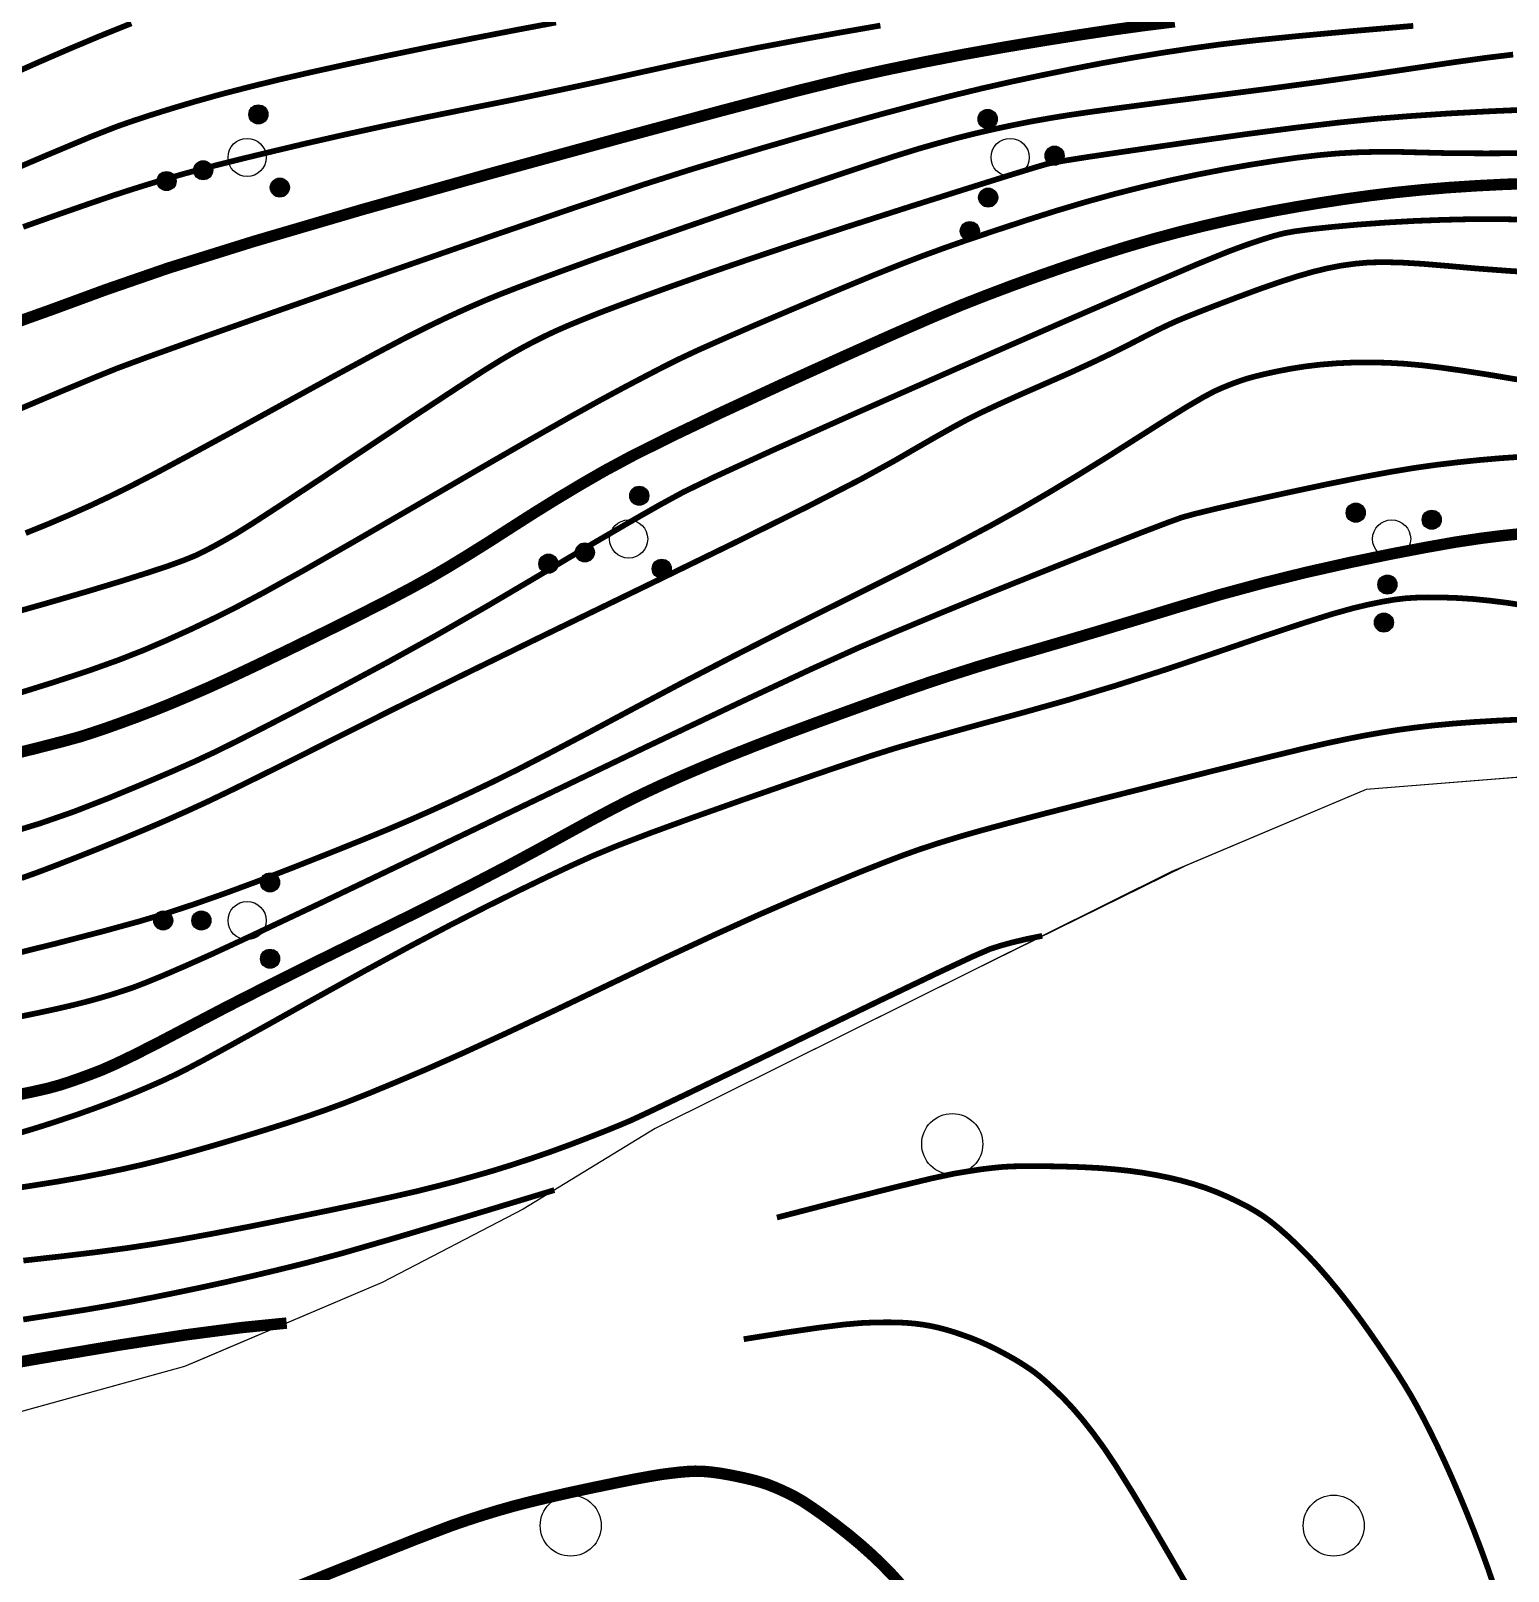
# Model space of a CAD drawing. Extents: x 396500 to 398250, y 1005980 to 1008200.
# Drawn here: x 398205.2 to 398224.56, y 1007910.51 to 1007930.7 of the extents above; entities that cross this region are included whole.
import ezdxf

# ---------------------------------------------------------------- set-up
doc = ezdxf.new("R2010")
doc.units = 0
doc.header["$LTSCALE"] = 0.5
doc.layers.get('0').update_dxf_attribs({"linetype": 'CONTINUOUS'})
doc.layers.add('ASSIST', color=7, linetype='CONTINUOUS', plot=False)
for name, color, linetype in [('DGX', 2, 'CONTINUOUS'), ('DMTZ', 3, 'CONTINUOUS'), ('ZBTZ', 3, 'CONTINUOUS')]:
    doc.layers.add(name, color=color, linetype=linetype)
doc.linetypes.add('10421', pattern='A,2,[150,AAA.SHX,S=1,R=0,X=0,Y=1],1e-11', length=2)
doc.linetypes.add('1161', pattern='A,0,[149,AAA.SHX,S=0.15,R=0,X=0,Y=0],-1.6', length=1.6)

# ---------------------------------------------------------------- blocks, each defined once
blk = doc.blocks.new('gc326')
blk.add_circle((0, 0), 0.8)
blk = doc.blocks.new('*U110')
at = {"linetype": 'Continuous'}
for points in [[(-0.147, 2.402), (-0.077, 1.962), (-0.077, 2.438)], [(-0.077, 2.438), (0, 1.95), (0, 2.45)], [(0, 1.95), (-0.077, 2.438), (-0.077, 1.962)], [(0, 2.45), (0.077, 1.962), (0.077, 2.438)], [(0.077, 1.962), (0, 2.45), (0, 1.95)], [(0.077, 2.438), (0.147, 1.998), (0.147, 2.402)], [(0.147, 1.998), (0.077, 2.438), (0.077, 1.962)], [(-0.25, 2.2), (-0.238, 2.123), (-0.238, 2.277)], [(-0.238, 2.277), (-0.202, 2.053), (-0.202, 2.347)], [(-0.202, 2.053), (-0.238, 2.277), (-0.238, 2.123)], [(-0.202, 2.347), (-0.147, 1.998), (-0.147, 2.402)], [(-0.147, 1.998), (-0.202, 2.347), (-0.202, 2.053)], [(-0.077, 1.962), (-0.147, 2.402), (-0.147, 1.998)], [(0.147, 2.402), (0.202, 2.053), (0.202, 2.347)], [(0.202, 2.053), (0.147, 2.402), (0.147, 1.998)], [(0.202, 2.347), (0.238, 2.123), (0.238, 2.277)], [(0.238, 2.123), (0.202, 2.347), (0.202, 2.053)], [(0.25, 2.2), (0.238, 2.277), (0.238, 2.123)]]:
    blk.add_solid(points, dxfattribs=at)
blk = doc.blocks.new('*U109')
at = {"linetype": 'Continuous'}
for points in [[(-0.25, 1.2), (-0.238, 1.123), (-0.238, 1.277)], [(-0.238, 1.277), (-0.202, 1.053), (-0.202, 1.347)], [(-0.202, 1.053), (-0.238, 1.277), (-0.238, 1.123)], [(-0.202, 1.347), (-0.147, 0.998), (-0.147, 1.402)], [(-0.147, 0.998), (-0.202, 1.347), (-0.202, 1.053)], [(-0.147, 1.402), (-0.077, 0.962), (-0.077, 1.438)], [(-0.077, 0.962), (-0.147, 1.402), (-0.147, 0.998)], [(-0.077, 1.438), (0, 0.95), (0, 1.45)], [(0, 0.95), (-0.077, 1.438), (-0.077, 0.962)], [(0, 1.45), (0.077, 0.962), (0.077, 1.438)], [(0.077, 0.962), (0, 1.45), (0, 0.95)], [(0.077, 1.438), (0.147, 0.998), (0.147, 1.402)], [(0.147, 0.998), (0.077, 1.438), (0.077, 0.962)], [(0.147, 1.402), (0.202, 1.053), (0.202, 1.347)], [(0.202, 1.053), (0.147, 1.402), (0.147, 0.998)], [(0.202, 1.347), (0.238, 1.123), (0.238, 1.277)], [(0.238, 1.123), (0.202, 1.347), (0.202, 1.053)], [(0.25, 1.2), (0.238, 1.277), (0.238, 1.123)]]:
    blk.add_solid(points, dxfattribs=at)
blk = doc.blocks.new('*U108')
at = {"linetype": 'Continuous'}
for points in [[(-1.202, -0.453), (-1.147, -0.802), (-1.147, -0.398)], [(-1.147, -0.398), (-1.077, -0.838), (-1.077, -0.362)], [(-1.077, -0.838), (-1.147, -0.398), (-1.147, -0.802)], [(-1.077, -0.362), (-1, -0.85), (-1, -0.35)], [(-1, -0.85), (-1.077, -0.362), (-1.077, -0.838)], [(-1, -0.35), (-0.923, -0.838), (-0.923, -0.362)], [(-0.923, -0.838), (-1, -0.35), (-1, -0.85)], [(-0.923, -0.362), (-0.853, -0.802), (-0.853, -0.398)], [(-0.853, -0.802), (-0.923, -0.362), (-0.923, -0.838)], [(-0.853, -0.398), (-0.798, -0.747), (-0.798, -0.453)], [(-0.798, -0.747), (-0.853, -0.398), (-0.853, -0.802)], [(-1.25, -0.6), (-1.238, -0.677), (-1.238, -0.523)], [(-1.238, -0.523), (-1.202, -0.747), (-1.202, -0.453)], [(-1.202, -0.747), (-1.238, -0.523), (-1.238, -0.677)], [(-1.147, -0.802), (-1.202, -0.453), (-1.202, -0.747)], [(-0.798, -0.453), (-0.762, -0.677), (-0.762, -0.523)], [(-0.762, -0.677), (-0.798, -0.453), (-0.798, -0.747)], [(-0.75, -0.6), (-0.762, -0.523), (-0.762, -0.677)]]:
    blk.add_solid(points, dxfattribs=at)
blk = doc.blocks.new('*U107')
at = {"linetype": 'Continuous'}
for points in [[(0.798, -0.453), (0.853, -0.802), (0.853, -0.398)], [(0.853, -0.398), (0.923, -0.838), (0.923, -0.362)], [(0.923, -0.838), (0.853, -0.398), (0.853, -0.802)], [(0.923, -0.362), (1, -0.85), (1, -0.35)], [(1, -0.85), (0.923, -0.362), (0.923, -0.838)], [(1, -0.35), (1.077, -0.838), (1.077, -0.362)], [(1.077, -0.838), (1, -0.35), (1, -0.85)], [(1.077, -0.362), (1.147, -0.802), (1.147, -0.398)], [(1.147, -0.802), (1.077, -0.362), (1.077, -0.838)], [(1.147, -0.398), (1.202, -0.747), (1.202, -0.453)], [(1.202, -0.747), (1.147, -0.398), (1.147, -0.802)], [(0.75, -0.6), (0.762, -0.677), (0.762, -0.523)], [(0.762, -0.523), (0.798, -0.747), (0.798, -0.453)], [(0.798, -0.747), (0.762, -0.523), (0.762, -0.677)], [(0.853, -0.802), (0.798, -0.453), (0.798, -0.747)], [(1.202, -0.453), (1.238, -0.677), (1.238, -0.523)], [(1.238, -0.677), (1.202, -0.453), (1.202, -0.747)], [(1.25, -0.6), (1.238, -0.523), (1.238, -0.677)]]:
    blk.add_solid(points, dxfattribs=at)
blk = doc.blocks.new('gc160')
for centre, radius in [((0, 2.2), 0.25), ((0, 1.2), 0.25), ((0, 0), 0.5), ((-1, -0.6), 0.25), ((1, -0.6), 0.25)]:
    blk.add_circle(centre, radius)
at = {"linetype": 'Continuous'}
for name in ['*U110', '*U109', '*U108', '*U107']:
    blk.add_blockref(name, (0, 0), dxfattribs=at)

msp = doc.modelspace()

# ---------------------------------------------------------------- linework, layer by layer
at = {"layer": 'ASSIST', "linetype": '1161', "flags": 128}
msp.add_lwpolyline([(398142.02, 1007800), (398142.399, 1007801.54), (398142.633, 1007802.773), (398142.931, 1007803.579), (398144.715, 1007805.754), (398145.584, 1007806.956), (398146.799, 1007807.848), (398147.861, 1007808.093), (398149.129, 1007808.343), (398150.764, 1007808.784), (398151.939, 1007809.304), (398152.806, 1007810.069), (398152.944, 1007810.789), (398152.788, 1007811.606), (398151.833, 1007813.402), (398150.283, 1007816.089), (398149.271, 1007817.523), (398148.366, 1007819.301), (398147.802, 1007820.892), (398147.709, 1007822.194), (398147.751, 1007823.22), (398147.993, 1007825.125), (398148.563, 1007828.764), (398148.89, 1007831.01), (398148.677, 1007833.131), (398148.356, 1007835.297), (398148.501, 1007837.554), (398148.576, 1007837.886), (398149.025, 1007838.785), (398149.904, 1007840.345), (398150.85, 1007841.759), (398152.198, 1007842.928), (398153.283, 1007843.843), (398154.353, 1007844.354), (398156.242, 1007844.174), (398157.251, 1007844.031), (398159.807, 1007843.503), (398162.288, 1007842.879), (398163.871, 1007842.482), (398165.328, 1007841.983), (398166.696, 1007841.514), (398168.45, 1007840.912), (398173.781, 1007839.09), (398176.049, 1007838.337), (398178.161, 1007837.694), (398180.78, 1007836.928), (398182.566, 1007836.552), (398184.62, 1007836.189), (398186.394, 1007835.99), (398187.912, 1007836.12), (398189.201, 1007837.141), (398189.776, 1007838.251), (398190.12, 1007840.29), (398190.17, 1007842.598), (398190.403, 1007844.951), (398189.043, 1007847.627), (398186.439, 1007850.026), (398182.225, 1007851.659), (398179.103, 1007852.385), (398176.647, 1007852.937), (398174.727, 1007853.334), (398173.11, 1007853.669), (398168.439, 1007854.649), (398165.563, 1007855.29), (398158.789, 1007856.801), (398153.979, 1007858.808), (398149.396, 1007860.72), (398144.127, 1007864.7), (398142.759, 1007865.981), (398141.282, 1007867.363), (398140.55, 1007868.563), (398140.208, 1007869.78), (398140.511, 1007870.688), (398141.35, 1007871.773), (398142.86, 1007872.958), (398144.688, 1007874.352), (398146.121, 1007875.954), (398147.886, 1007878.704), (398148.807, 1007881.026), (398149.69, 1007882.6), (398150.822, 1007883.944), (398152.833, 1007885.552), (398155.084, 1007887.155), (398157.453, 1007888.399), (398159.821, 1007889.906), (398164.065, 1007891.774), (398167.151, 1007892.546), (398170.237, 1007892.763), (398172.231, 1007893.077), (398178.906, 1007894.329), (398187.893, 1007896.515), (398196.105, 1007897.363), (398198.497, 1007897.051), (398200.566, 1007896.587), (398204.507, 1007893.102), (398206.423, 1007891.187), (398209.498, 1007887.729), (398210.612, 1007887.806), (398213.195, 1007888.289), (398215.918, 1007889.203), (398220.573, 1007891.299), (398223.366, 1007894.936), (398225.772, 1007898.967), (398226.909, 1007900.593), (398227.45, 1007901.366), (398230.002, 1007904.286), (398230.914, 1007907.707), (398230.508, 1007910.965), (398230.735, 1007912.853), (398231.346, 1007914.53), (398231.704, 1007915.899), (398231.592, 1007917.4), (398230.516, 1007919.105), (398228.421, 1007920.266), (398226.188, 1007921.034), (398222.702, 1007920.758), (398220.157, 1007919.683), (398213.382, 1007916.314), (398211.653, 1007915.256), (398209.807, 1007914.296), (398207.213, 1007913.194), (398202.736, 1007911.958), (398198.513, 1007911.002), (398193.866, 1007910.829), (398191.118, 1007910.959), (398186.311, 1007911.089), (398183.26, 1007910.44), (398179.978, 1007908.815), (398175.69, 1007907.289), (398170.96, 1007906.391), (398164.865, 1007905.89), (398161.238, 1007904.319), (398157.823, 1007902.535), (398156.043, 1007901.477), (398153.127, 1007900.483), (398149.688, 1007899.603), (398147.117, 1007899.74), (398147.354, 1007906.259), (398146.727, 1007907.847), (398146.513, 1007910.403), (398146.692, 1007913.316), (398146.601, 1007914.543), (398146.316, 1007915.086), (398146.17, 1007915.27), (398146.043, 1007915.397), (398143.818, 1007916.025), (398133.841, 1007918.172), (398117.646, 1007921.722), (398115.495, 1007921.191), (398113.43, 1007918.324), (398111.271, 1007914.72), (398111.659, 1007911.426), (398111.138, 1007910.755), (398109.996, 1007910.755), (398105.411, 1007912.155), (398094.726, 1007914.446), (398089.329, 1007915.756), (398084.446, 1007917.001), (398081.014, 1007918.354), (398077.754, 1007918.158), (398074.291, 1007917.473), (398072.136, 1007917.258), (398058.971, 1007918.699), (398029.655, 1007921.908), (398021.04, 1007925.602), (398010.909, 1007927.444), (398008.421, 1007927.59), (398003.074, 1007927.335), (398001.194, 1007927.455), (398000.225, 1007927.796), (398000.036, 1007927.87)], dxfattribs=at)
msp.add_lwpolyline([(398132.661, 1007881.738), (398132.769, 1007881.211), (398133.601, 1007881.382), (398141.608, 1007884.583), (398151.23, 1007892.921), (398158.425, 1007896.587), (398163.813, 1007898.255), (398177.222, 1007900.881), (398177.958, 1007901.025), (398191.043, 1007902.318), (398200.023, 1007902.31), (398201.946, 1007901.951), (398203.618, 1007901.246), (398205.682, 1007899.601), (398206.826, 1007899.011), (398207.95, 1007898.859), (398209.865, 1007899.317), (398212.589, 1007899.098), (398217.064, 1007898.694), (398219.194, 1007897.824), (398222.834, 1007896.238), (398223.944, 1007895.904), (398224.634, 1007897.06), (398225.745, 1007898.921), (398226.106, 1007899.445), (398226.924, 1007900.614), (398227.45, 1007901.366), (398230.002, 1007904.286), (398230.914, 1007907.707), (398230.508, 1007910.965), (398230.699, 1007912.754), (398231.704, 1007915.899), (398231.592, 1007917.4), (398230.516, 1007919.105), (398229.126, 1007919.934), (398228.364, 1007920.293), (398226.188, 1007921.034), (398222.702, 1007920.758), (398220.333, 1007919.758), (398217.519, 1007918.372), (398213.382, 1007916.314), (398211.653, 1007915.256), (398209.807, 1007914.296), (398207.373, 1007913.262), (398207.213, 1007913.194), (398204.586, 1007912.469), (398202.788, 1007911.973), (398198.513, 1007911.002), (398193.866, 1007910.829), (398191.904, 1007910.922), (398188.508, 1007911.029), (398186.37, 1007911.087), (398183.26, 1007910.44), (398179.978, 1007908.815), (398175.69, 1007907.289), (398172.537, 1007906.691), (398170.96, 1007906.391), (398167.695, 1007906.125), (398165.559, 1007905.947), (398164.865, 1007905.89), (398162.556, 1007904.889), (398161.238, 1007904.319), (398160.364, 1007903.862), (398157.823, 1007902.535), (398156.043, 1007901.477), (398153.127, 1007900.483), (398149.688, 1007899.603), (398147.117, 1007899.74), (398144.548, 1007900.78), (398142.464, 1007902.458), (398141.154, 1007903.579), (398139.568, 1007904.619), (398138.101, 1007904.746), (398137.148, 1007904.882), (398134.27, 1007905.083), (398133.061, 1007904.507), (398132.744, 1007903.558), (398133.412, 1007901.892), (398134.133, 1007899.746), (398133.579, 1007896.877), (398132.456, 1007895.241)], close=True, dxfattribs=at)
at = {"layer": 'DGX', "linetype": 'Continuous', "const_width": 0.075, "flags": 128}
for points in [[(398204.557, 1007928.704), (398205.405, 1007929.066), (398205.995, 1007929.313), (398206.329, 1007929.444), (398206.547, 1007929.52), (398206.791, 1007929.6), (398207.06, 1007929.684), (398207.356, 1007929.772), (398207.684, 1007929.864), (398208.05, 1007929.959), (398208.453, 1007930.058), (398208.895, 1007930.16), (398209.372, 1007930.265), (398209.881, 1007930.373), (398210.422, 1007930.485), (398210.996, 1007930.599), (398211.563, 1007930.709), (398212.084, 1007930.807)], [(398205.06, 1007925.745), (398205.616, 1007925.98), (398206.041, 1007926.157), (398206.337, 1007926.277), (398206.729, 1007926.422), (398207.445, 1007926.679), (398208.485, 1007927.046), (398209.847, 1007927.524), (398211.241, 1007928.009), (398212.375, 1007928.397), (398213.249, 1007928.689), (398213.862, 1007928.884), (398214.349, 1007929.031), (398214.845, 1007929.178), (398215.348, 1007929.324), (398215.86, 1007929.47), (398216.36, 1007929.609), (398216.828, 1007929.734), (398217.262, 1007929.845), (398217.665, 1007929.943), (398218.053, 1007930.031), (398218.445, 1007930.115), (398218.841, 1007930.196), (398219.241, 1007930.274), (398219.639, 1007930.345), (398220.03, 1007930.41), (398220.414, 1007930.468), (398220.791, 1007930.52), (398221.23, 1007930.571), (398221.797, 1007930.628), (398222.494, 1007930.692), (398223.32, 1007930.763)], [(398205.1, 1007928.128), (398205.562, 1007928.292), (398205.955, 1007928.429), (398206.279, 1007928.54), (398206.535, 1007928.623), (398206.757, 1007928.692), (398206.981, 1007928.759), (398207.206, 1007928.824), (398207.433, 1007928.885), (398207.691, 1007928.952), (398208.009, 1007929.031), (398208.386, 1007929.122), (398208.824, 1007929.226), (398209.308, 1007929.336), (398209.825, 1007929.449), (398210.375, 1007929.564), (398210.959, 1007929.682), (398211.547, 1007929.8), (398212.113, 1007929.918), (398212.656, 1007930.034), (398213.176, 1007930.15), (398213.688, 1007930.263), (398214.207, 1007930.372), (398214.733, 1007930.477), (398215.265, 1007930.577), (398215.801, 1007930.674), (398216.336, 1007930.767)], [(398205.133, 1007924.116), (398205.43, 1007924.236), (398205.702, 1007924.352), (398205.971, 1007924.472), (398206.237, 1007924.597), (398206.5, 1007924.726), (398206.821, 1007924.892), (398207.26, 1007925.127), (398207.817, 1007925.429), (398208.493, 1007925.8), (398209.163, 1007926.167), (398209.705, 1007926.46), (398210.118, 1007926.678), (398210.403, 1007926.821), (398210.615, 1007926.923), (398210.812, 1007927.014), (398210.994, 1007927.095), (398211.16, 1007927.167), (398211.343, 1007927.242), (398211.575, 1007927.332), (398211.857, 1007927.439), (398212.188, 1007927.561), (398212.606, 1007927.713), (398213.149, 1007927.905), (398213.818, 1007928.138), (398214.612, 1007928.412), (398215.393, 1007928.679), (398216.024, 1007928.891), (398216.503, 1007929.049), (398216.832, 1007929.151), (398217.084, 1007929.223), (398217.333, 1007929.291), (398217.58, 1007929.353), (398217.824, 1007929.409), (398218.068, 1007929.461), (398218.314, 1007929.51), (398218.562, 1007929.554), (398218.813, 1007929.595), (398219.123, 1007929.64), (398219.551, 1007929.698), (398220.097, 1007929.77), (398220.76, 1007929.854), (398221.462, 1007929.944), (398222.124, 1007930.033), (398222.746, 1007930.121), (398223.328, 1007930.208), (398223.846, 1007930.285), (398224.28, 1007930.345), (398224.629, 1007930.387)], [(398204.762, 1007923.014), (398205.399, 1007923.194), (398205.936, 1007923.35), (398206.372, 1007923.482), (398206.723, 1007923.593), (398207.006, 1007923.687), (398207.22, 1007923.765), (398207.366, 1007923.825), (398207.482, 1007923.882), (398207.608, 1007923.948), (398207.745, 1007924.024), (398207.891, 1007924.108), (398208.113, 1007924.247), (398208.476, 1007924.483), (398208.981, 1007924.816), (398209.628, 1007925.248), (398210.274, 1007925.68), (398210.78, 1007926.013), (398211.144, 1007926.249), (398211.367, 1007926.387), (398211.516, 1007926.474), (398211.66, 1007926.554), (398211.8, 1007926.628), (398211.934, 1007926.695), (398212.078, 1007926.763), (398212.246, 1007926.837), (398212.438, 1007926.916), (398212.653, 1007927.002), (398212.914, 1007927.101), (398213.239, 1007927.221), (398213.63, 1007927.362), (398214.086, 1007927.523), (398214.618, 1007927.706), (398215.236, 1007927.913), (398215.938, 1007928.142), (398216.726, 1007928.395), (398217.463, 1007928.628), (398218.011, 1007928.8), (398218.37, 1007928.91), (398218.54, 1007928.959), (398218.709, 1007928.99), (398219.064, 1007929.046), (398219.606, 1007929.126), (398220.335, 1007929.232), (398221.107, 1007929.341), (398221.78, 1007929.429), (398222.353, 1007929.497), (398222.827, 1007929.545), (398223.279, 1007929.581), (398223.787, 1007929.615), (398224.35, 1007929.645), (398224.969, 1007929.672)]]:
    msp.add_lwpolyline(points, dxfattribs=at)
at = {"layer": 'DGX', "color": 3, "linetype": 'Continuous', "lineweight": -2, "const_width": 0.15, "flags": 128}
msp.add_lwpolyline([(398204.732, 1007926.78), (398205.478, 1007927.046), (398206.179, 1007927.304), (398207.004, 1007927.589), (398208.122, 1007927.938), (398209.533, 1007928.352), (398211.238, 1007928.831), (398212.918, 1007929.291), (398214.258, 1007929.652), (398215.256, 1007929.914), (398215.914, 1007930.076), (398216.406, 1007930.185), (398216.91, 1007930.289), (398217.427, 1007930.389), (398217.954, 1007930.483), (398218.468, 1007930.569), (398218.94, 1007930.644), (398219.371, 1007930.709), (398219.761, 1007930.763), (398220.192, 1007930.817)], dxfattribs=at)
at = {"layer": 'DGX', "linetype": 'Continuous', "const_width": 0.075}
for points in [[(398206.519, 1007930.796), (398206.107, 1007930.63), (398205.712, 1007930.464), (398205.296, 1007930.284), (398204.819, 1007930.072)], [(398224.877, 1007929.095), (398224.272, 1007929.092), (398223.783, 1007929.095), (398223.412, 1007929.104), (398223.109, 1007929.112), (398222.827, 1007929.112), (398222.566, 1007929.105), (398222.326, 1007929.091), (398222.082, 1007929.069), (398221.81, 1007929.037), (398221.508, 1007928.994), (398221.178, 1007928.942), (398220.833, 1007928.881), (398220.485, 1007928.813), (398220.134, 1007928.738), (398219.78, 1007928.655), (398219.417, 1007928.563), (398219.037, 1007928.458), (398218.641, 1007928.34), (398218.229, 1007928.209), (398217.83, 1007928.077), (398217.475, 1007927.958), (398217.165, 1007927.849), (398216.899, 1007927.752), (398216.612, 1007927.642), (398216.241, 1007927.493), (398215.785, 1007927.304), (398215.244, 1007927.076), (398214.71, 1007926.849), (398214.275, 1007926.66), (398213.94, 1007926.511), (398213.704, 1007926.4), (398213.499, 1007926.298), (398213.258, 1007926.173), (398212.98, 1007926.027), (398212.666, 1007925.858), (398212.265, 1007925.636), (398211.728, 1007925.331), (398211.054, 1007924.943), (398210.244, 1007924.472), (398209.438, 1007924.005), (398208.777, 1007923.627), (398208.26, 1007923.34), (398207.887, 1007923.142), (398207.586, 1007922.992), (398207.285, 1007922.849), (398206.982, 1007922.712), (398206.68, 1007922.582), (398206.347, 1007922.451), (398205.955, 1007922.311), (398205.503, 1007922.162), (398204.993, 1007922.003)], [(398204.894, 1007920.181), (398205.326, 1007920.313), (398205.769, 1007920.467), (398206.223, 1007920.644), (398206.655, 1007920.823), (398207.03, 1007920.983), (398207.35, 1007921.124), (398207.613, 1007921.247), (398207.893, 1007921.385), (398208.263, 1007921.573), (398208.724, 1007921.811), (398209.274, 1007922.1), (398209.882, 1007922.426), (398210.516, 1007922.777), (398211.174, 1007923.155), (398211.857, 1007923.558), (398212.498, 1007923.939), (398213.028, 1007924.248), (398213.447, 1007924.487), (398213.756, 1007924.655), (398214.171, 1007924.856), (398214.908, 1007925.194), (398215.967, 1007925.667), (398217.348, 1007926.277), (398218.728, 1007926.881), (398219.782, 1007927.338), (398220.51, 1007927.649), (398220.912, 1007927.812), (398221.135, 1007927.894), (398221.328, 1007927.959), (398221.49, 1007928.01), (398221.621, 1007928.044), (398221.768, 1007928.071), (398221.981, 1007928.099), (398222.257, 1007928.128), (398222.598, 1007928.159), (398222.971, 1007928.186), (398223.343, 1007928.207), (398223.713, 1007928.221), (398224.082, 1007928.23), (398224.457, 1007928.23), (398224.848, 1007928.223)], [(398205.079, 1007919.595), (398205.294, 1007919.672), (398205.523, 1007919.759), (398205.778, 1007919.858), (398206.06, 1007919.97), (398206.368, 1007920.095), (398206.68, 1007920.225), (398206.976, 1007920.352), (398207.254, 1007920.476), (398207.515, 1007920.596), (398207.815, 1007920.74), (398208.209, 1007920.934), (398208.697, 1007921.177), (398209.278, 1007921.47), (398209.995, 1007921.829), (398210.89, 1007922.27), (398211.961, 1007922.793), (398213.21, 1007923.398), (398214.421, 1007923.987), (398215.377, 1007924.461), (398216.078, 1007924.821), (398216.524, 1007925.066), (398216.822, 1007925.239), (398217.078, 1007925.386), (398217.292, 1007925.506), (398217.464, 1007925.599), (398217.641, 1007925.688), (398217.871, 1007925.796), (398218.154, 1007925.924), (398218.489, 1007926.071), (398218.832, 1007926.222), (398219.134, 1007926.361), (398219.398, 1007926.487), (398219.622, 1007926.6), (398219.813, 1007926.699), (398219.977, 1007926.782), (398220.115, 1007926.848), (398220.226, 1007926.898), (398220.349, 1007926.949), (398220.522, 1007927.018), (398220.746, 1007927.105), (398221.021, 1007927.209), (398221.307, 1007927.315), (398221.566, 1007927.405), (398221.797, 1007927.48), (398222.001, 1007927.539), (398222.19, 1007927.585), (398222.375, 1007927.621), (398222.556, 1007927.646), (398222.733, 1007927.662), (398222.93, 1007927.667), (398223.169, 1007927.661), (398223.449, 1007927.644), (398223.772, 1007927.617), (398224.144, 1007927.584), (398224.574, 1007927.552), (398225.061, 1007927.521)], [(398204.855, 1007918.57), (398205.543, 1007918.741), (398206.129, 1007918.893), (398206.612, 1007919.025), (398206.993, 1007919.138), (398207.344, 1007919.254), (398207.74, 1007919.393), (398208.181, 1007919.556), (398208.665, 1007919.744), (398209.14, 1007919.932), (398209.552, 1007920.098), (398209.9, 1007920.241), (398210.184, 1007920.363), (398210.44, 1007920.476), (398210.702, 1007920.595), (398210.972, 1007920.721), (398211.249, 1007920.853), (398211.573, 1007921.013), (398211.984, 1007921.225), (398212.483, 1007921.487), (398213.069, 1007921.8), (398213.719, 1007922.145), (398214.408, 1007922.502), (398215.136, 1007922.872), (398215.903, 1007923.254), (398216.636, 1007923.62), (398217.261, 1007923.939), (398217.777, 1007924.212), (398218.186, 1007924.439), (398218.547, 1007924.649), (398218.919, 1007924.872), (398219.302, 1007925.109), (398219.696, 1007925.359), (398220.06, 1007925.59), (398220.351, 1007925.77), (398220.57, 1007925.898), (398220.715, 1007925.975), (398220.823, 1007926.023), (398220.928, 1007926.066), (398221.031, 1007926.104), (398221.13, 1007926.137), (398221.24, 1007926.168), (398221.372, 1007926.2), (398221.528, 1007926.234), (398221.707, 1007926.269), (398221.902, 1007926.3), (398222.104, 1007926.324), (398222.315, 1007926.341), (398222.534, 1007926.351), (398222.758, 1007926.353), (398222.984, 1007926.348), (398223.213, 1007926.335), (398223.443, 1007926.314), (398223.695, 1007926.283), (398223.985, 1007926.242), (398224.314, 1007926.191), (398224.682, 1007926.129)], [(398205.014, 1007917.771), (398205.293, 1007917.828), (398205.538, 1007917.881), (398205.749, 1007917.93), (398205.925, 1007917.974), (398206.082, 1007918.017), (398206.236, 1007918.062), (398206.387, 1007918.11), (398206.534, 1007918.159), (398206.707, 1007918.225), (398206.939, 1007918.32), (398207.228, 1007918.445), (398207.574, 1007918.599), (398208.114, 1007918.85), (398208.987, 1007919.262), (398210.191, 1007919.838), (398211.726, 1007920.575), (398213.273, 1007921.317), (398214.508, 1007921.903), (398215.432, 1007922.335), (398216.045, 1007922.612), (398216.543, 1007922.825), (398217.12, 1007923.066), (398217.777, 1007923.335), (398218.514, 1007923.631), (398219.207, 1007923.907), (398219.734, 1007924.114), (398220.095, 1007924.252), (398220.289, 1007924.322), (398220.456, 1007924.368), (398220.739, 1007924.437), (398221.137, 1007924.528), (398221.649, 1007924.641), (398222.183, 1007924.755), (398222.644, 1007924.848), (398223.033, 1007924.92), (398223.348, 1007924.972), (398223.627, 1007925.011), (398223.905, 1007925.044), (398224.182, 1007925.073), (398224.458, 1007925.097), (398224.72, 1007925.115)], [(398205.044, 1007916.253), (398205.226, 1007916.307), (398205.414, 1007916.366), (398205.607, 1007916.429), (398205.806, 1007916.496), (398206.005, 1007916.567), (398206.201, 1007916.639), (398206.392, 1007916.713), (398206.579, 1007916.789), (398206.76, 1007916.866), (398206.932, 1007916.942), (398207.094, 1007917.018), (398207.248, 1007917.095), (398207.464, 1007917.209), (398207.813, 1007917.4), (398208.296, 1007917.667), (398208.913, 1007918.012), (398209.567, 1007918.374), (398210.162, 1007918.697), (398210.697, 1007918.979), (398211.172, 1007919.221), (398211.594, 1007919.43), (398211.967, 1007919.61), (398212.293, 1007919.763), (398212.57, 1007919.888), (398212.884, 1007920.018), (398213.319, 1007920.185), (398213.875, 1007920.388), (398214.552, 1007920.628), (398215.229, 1007920.864), (398215.784, 1007921.054), (398216.216, 1007921.198), (398216.527, 1007921.296), (398216.819, 1007921.381), (398217.196, 1007921.487), (398217.657, 1007921.615), (398218.203, 1007921.763), (398218.803, 1007921.932), (398219.427, 1007922.12), (398220.075, 1007922.328), (398220.747, 1007922.555), (398221.372, 1007922.769), (398221.878, 1007922.936), (398222.266, 1007923.058), (398222.535, 1007923.133), (398222.734, 1007923.18), (398222.914, 1007923.217), (398223.073, 1007923.244), (398223.213, 1007923.261), (398223.352, 1007923.27), (398223.511, 1007923.274), (398223.689, 1007923.273), (398223.887, 1007923.266), (398224.099, 1007923.253), (398224.321, 1007923.231), (398224.554, 1007923.202), (398224.797, 1007923.165)], [(398224.743, 1007921.674), (398224.412, 1007921.658), (398224.112, 1007921.64), (398223.836, 1007921.619), (398223.579, 1007921.595), (398223.339, 1007921.567), (398223.118, 1007921.537), (398222.901, 1007921.502), (398222.675, 1007921.462), (398222.441, 1007921.416), (398222.199, 1007921.365), (398221.874, 1007921.29), (398221.393, 1007921.173), (398220.756, 1007921.015), (398219.963, 1007920.816), (398219.165, 1007920.614), (398218.513, 1007920.447), (398218.008, 1007920.314), (398217.649, 1007920.217), (398217.371, 1007920.137), (398217.109, 1007920.057), (398216.862, 1007919.976), (398216.632, 1007919.894), (398216.378, 1007919.797), (398216.062, 1007919.672), (398215.685, 1007919.517), (398215.246, 1007919.333), (398214.739, 1007919.113), (398214.16, 1007918.851), (398213.508, 1007918.548), (398212.784, 1007918.203), (398212.065, 1007917.86), (398211.428, 1007917.561), (398210.875, 1007917.307), (398210.404, 1007917.098), (398209.997, 1007916.925), (398209.637, 1007916.776), (398209.324, 1007916.652), (398209.057, 1007916.554), (398208.805, 1007916.467), (398208.535, 1007916.378), (398208.247, 1007916.287), (398207.943, 1007916.194), (398207.641, 1007916.104), (398207.363, 1007916.024), (398207.109, 1007915.953), (398206.878, 1007915.893), (398206.651, 1007915.837), (398206.407, 1007915.782), (398206.148, 1007915.728), (398205.872, 1007915.674), (398205.557, 1007915.619), (398205.179, 1007915.559), (398204.739, 1007915.494)], [(398205.103, 1007914.583), (398205.605, 1007914.639), (398206.056, 1007914.693), (398206.454, 1007914.746), (398206.801, 1007914.798), (398207.153, 1007914.857), (398207.569, 1007914.933), (398208.049, 1007915.025), (398208.591, 1007915.134), (398209.126, 1007915.244), (398209.581, 1007915.34), (398209.957, 1007915.422), (398210.252, 1007915.49), (398210.507, 1007915.553), (398210.76, 1007915.619), (398211.011, 1007915.689), (398211.261, 1007915.761), (398211.511, 1007915.839), (398211.763, 1007915.922), (398212.017, 1007916.01), (398212.274, 1007916.104), (398212.516, 1007916.197), (398212.728, 1007916.28), (398212.91, 1007916.354), (398213.062, 1007916.418), (398213.313, 1007916.535), (398213.792, 1007916.763), (398214.499, 1007917.104), (398215.433, 1007917.557), (398216.366, 1007918.008), (398217.066, 1007918.343), (398217.534, 1007918.562), (398217.769, 1007918.664), (398217.901, 1007918.707), (398218.06, 1007918.751), (398218.245, 1007918.795), (398218.457, 1007918.838)], [(398224.374, 1007910.329), (398224.293, 1007910.565), (398224.206, 1007910.803), (398224.115, 1007911.041), (398224.02, 1007911.28), (398223.922, 1007911.515), (398223.825, 1007911.74), (398223.728, 1007911.955), (398223.631, 1007912.161), (398223.537, 1007912.352), (398223.449, 1007912.524), (398223.367, 1007912.677), (398223.291, 1007912.812), (398223.211, 1007912.946), (398223.116, 1007913.097), (398223.006, 1007913.265), (398222.881, 1007913.451), (398222.748, 1007913.643), (398222.614, 1007913.83), (398222.478, 1007914.011), (398222.341, 1007914.186), (398222.203, 1007914.353), (398222.068, 1007914.508), (398221.934, 1007914.652), (398221.802, 1007914.784), (398221.676, 1007914.903), (398221.56, 1007915.005), (398221.455, 1007915.091), (398221.36, 1007915.161), (398221.263, 1007915.223), (398221.153, 1007915.287), (398221.028, 1007915.351), (398220.89, 1007915.417), (398220.743, 1007915.48), (398220.592, 1007915.537), (398220.437, 1007915.587), (398220.279, 1007915.631), (398220.116, 1007915.67), (398219.948, 1007915.704), (398219.776, 1007915.734), (398219.599, 1007915.759), (398219.409, 1007915.779), (398219.199, 1007915.796), (398218.968, 1007915.808), (398218.717, 1007915.816), (398218.473, 1007915.82), (398218.263, 1007915.821), (398218.087, 1007915.818), (398217.945, 1007915.811), (398217.812, 1007915.798), (398217.661, 1007915.78), (398217.492, 1007915.754), (398217.305, 1007915.723), (398217.012, 1007915.661), (398216.527, 1007915.544), (398215.849, 1007915.372), (398214.979, 1007915.147)], [(398205.101, 1007913.811), (398205.546, 1007913.88), (398205.919, 1007913.939), (398206.22, 1007913.991), (398206.496, 1007914.041), (398206.789, 1007914.098), (398207.1, 1007914.161), (398207.429, 1007914.23), (398207.768, 1007914.304), (398208.109, 1007914.382), (398208.452, 1007914.464), (398208.797, 1007914.549), (398209.261, 1007914.673), (398209.959, 1007914.875), (398210.893, 1007915.153), (398212.063, 1007915.507)], [(398214.544, 1007913.553), (398215.085, 1007913.639), (398215.523, 1007913.703), (398215.857, 1007913.745), (398216.088, 1007913.765), (398216.258, 1007913.772), (398216.413, 1007913.774), (398216.552, 1007913.773), (398216.675, 1007913.767), (398216.788, 1007913.757), (398216.896, 1007913.743), (398217, 1007913.725), (398217.099, 1007913.703), (398217.198, 1007913.677), (398217.301, 1007913.646), (398217.407, 1007913.61), (398217.516, 1007913.571), (398217.628, 1007913.526), (398217.74, 1007913.476), (398217.853, 1007913.421), (398217.967, 1007913.361), (398218.076, 1007913.3), (398218.176, 1007913.24), (398218.267, 1007913.181), (398218.348, 1007913.125), (398218.429, 1007913.061), (398218.521, 1007912.981), (398218.623, 1007912.887), (398218.736, 1007912.777), (398218.857, 1007912.648), (398218.985, 1007912.499), (398219.119, 1007912.328), (398219.259, 1007912.137), (398219.422, 1007911.894), (398219.624, 1007911.571), (398219.866, 1007911.167), (398220.148, 1007910.683), (398220.443, 1007910.171)]]:
    msp.add_lwpolyline(points, dxfattribs=at)
at = {"layer": 'DGX', "color": 3, "linetype": 'Continuous', "lineweight": -2, "const_width": 0.15}
for points in [[(398224.893, 1007928.698), (398224.531, 1007928.687), (398224.157, 1007928.668), (398223.785, 1007928.644), (398223.428, 1007928.614), (398223.085, 1007928.579), (398222.757, 1007928.539), (398222.438, 1007928.495), (398222.124, 1007928.447), (398221.814, 1007928.396), (398221.508, 1007928.341), (398221.202, 1007928.281), (398220.889, 1007928.214), (398220.569, 1007928.14), (398220.243, 1007928.059), (398219.906, 1007927.968), (398219.554, 1007927.865), (398219.187, 1007927.75), (398218.805, 1007927.623), (398218.425, 1007927.491), (398218.063, 1007927.36), (398217.719, 1007927.23), (398217.395, 1007927.103), (398217.011, 1007926.942), (398216.492, 1007926.716), (398215.837, 1007926.423), (398215.046, 1007926.064), (398214.257, 1007925.699), (398213.607, 1007925.389), (398213.095, 1007925.134), (398212.723, 1007924.934), (398212.419, 1007924.759), (398212.113, 1007924.576), (398211.806, 1007924.386), (398211.496, 1007924.188), (398211.197, 1007923.996), (398210.922, 1007923.824), (398210.671, 1007923.671), (398210.443, 1007923.538), (398210.192, 1007923.399), (398209.872, 1007923.23), (398209.481, 1007923.031), (398209.02, 1007922.802), (398208.554, 1007922.574), (398208.148, 1007922.379), (398207.802, 1007922.216), (398207.515, 1007922.086), (398207.263, 1007921.977), (398207.021, 1007921.875), (398206.789, 1007921.782), (398206.567, 1007921.697), (398206.359, 1007921.621), (398206.171, 1007921.554), (398206.001, 1007921.497), (398205.851, 1007921.449), (398205.636, 1007921.39), (398205.27, 1007921.296), (398204.754, 1007921.169)], [(398204.925, 1007916.734), (398205.202, 1007916.79), (398205.42, 1007916.839), (398205.58, 1007916.883), (398205.712, 1007916.926), (398205.849, 1007916.974), (398205.99, 1007917.026), (398206.135, 1007917.082), (398206.318, 1007917.163), (398206.573, 1007917.286), (398206.899, 1007917.452), (398207.297, 1007917.661), (398207.769, 1007917.908), (398208.318, 1007918.187), (398208.943, 1007918.499), (398209.644, 1007918.843), (398210.338, 1007919.185), (398210.941, 1007919.489), (398211.454, 1007919.756), (398211.876, 1007919.984), (398212.231, 1007920.18), (398212.54, 1007920.349), (398212.805, 1007920.49), (398213.024, 1007920.603), (398213.234, 1007920.706), (398213.47, 1007920.816), (398213.732, 1007920.933), (398214.02, 1007921.056), (398214.338, 1007921.188), (398214.692, 1007921.328), (398215.082, 1007921.478), (398215.507, 1007921.636), (398215.93, 1007921.79), (398216.315, 1007921.929), (398216.662, 1007922.052), (398216.97, 1007922.158), (398217.273, 1007922.258), (398217.6, 1007922.362), (398217.954, 1007922.469), (398218.333, 1007922.578), (398218.745, 1007922.698), (398219.199, 1007922.832), (398219.695, 1007922.981), (398220.233, 1007923.145), (398220.792, 1007923.311), (398221.354, 1007923.463), (398221.917, 1007923.602), (398222.482, 1007923.729), (398223.014, 1007923.839), (398223.479, 1007923.928), (398223.875, 1007923.998), (398224.203, 1007924.047), (398224.483, 1007924.082), (398224.735, 1007924.108)], [(398204.338, 1007913.13), (398205.338, 1007913.304), (398206.354, 1007913.475), (398207.229, 1007913.609), (398207.962, 1007913.705), (398208.554, 1007913.764)], [(398207.843, 1007909.971), (398209.289, 1007910.551), (398210.241, 1007910.929), (398210.701, 1007911.105), (398210.912, 1007911.178), (398211.119, 1007911.245), (398211.322, 1007911.307), (398211.522, 1007911.364), (398211.735, 1007911.419), (398211.98, 1007911.478), (398212.257, 1007911.541), (398212.565, 1007911.607), (398212.865, 1007911.669), (398213.116, 1007911.719), (398213.318, 1007911.756), (398213.47, 1007911.781), (398213.594, 1007911.797), (398213.708, 1007911.81), (398213.811, 1007911.819), (398213.905, 1007911.823), (398214.002, 1007911.822), (398214.115, 1007911.812), (398214.243, 1007911.795), (398214.388, 1007911.769), (398214.532, 1007911.739), (398214.66, 1007911.709), (398214.771, 1007911.678), (398214.865, 1007911.647), (398214.951, 1007911.613), (398215.038, 1007911.575), (398215.125, 1007911.534), (398215.214, 1007911.489), (398215.313, 1007911.432), (398215.434, 1007911.352), (398215.577, 1007911.252), (398215.742, 1007911.129), (398215.911, 1007910.997), (398216.07, 1007910.865), (398216.217, 1007910.734), (398216.353, 1007910.605), (398216.486, 1007910.468), (398216.625, 1007910.314)]]:
    msp.add_lwpolyline(points, dxfattribs=at)
at = {"layer": 'DMTZ', "linetype": '10421'}
msp.add_lwpolyline([(398230.914, 1007907.707), (398230.508, 1007910.965), (398230.699, 1007912.754), (398231.346, 1007914.53), (398231.704, 1007915.899), (398231.592, 1007917.4), (398230.516, 1007919.105), (398229.126, 1007919.934), (398228.364, 1007920.293), (398226.188, 1007921.034), (398222.702, 1007920.758), (398220.157, 1007919.683), (398213.382, 1007916.314)], dxfattribs=at)
at = {"layer": 'DMTZ', "linetype": '10421', "flags": 128}
msp.add_lwpolyline([(398213.382, 1007916.314), (398211.653, 1007915.256), (398209.807, 1007914.296), (398207.213, 1007913.194), (398202.736, 1007911.958), (398198.513, 1007911.002), (398193.866, 1007910.829), (398191.118, 1007910.959), (398186.311, 1007911.089), (398183.26, 1007910.44), (398179.978, 1007908.815), (398175.69, 1007907.289), (398170.96, 1007906.391), (398169.24, 1007906.253), (398164.865, 1007905.89), (398161.238, 1007904.319), (398157.823, 1007902.535), (398156.043, 1007901.477), (398153.127, 1007900.483), (398149.688, 1007899.603), (398147.117, 1007899.74), (398144.548, 1007900.78), (398142.529, 1007902.402), (398141.154, 1007903.579), (398139.568, 1007904.619), (398138.101, 1007904.746), (398137.148, 1007904.882), (398134.27, 1007905.083), (398133.061, 1007904.507), (398132.744, 1007903.558), (398133.412, 1007901.892), (398134.133, 1007899.746), (398133.579, 1007896.877), (398132.456, 1007895.241)], dxfattribs=at)

# ---------------------------------------------------------------- block references
at = {"layer": 'ZBTZ', "linetype": 'Continuous', "yscale": 0.5}
for p, xscale, rotation in [((398208.036, 1007929.039), 0.5000000000010284, 106.3563951512137), ((398218.036, 1007929.039), 0.4999999999975645, 151.2863551718204), ((398213.036, 1007924.039), 0.5000000000370213, 107.1089815944534), ((398223.036, 1007924.039), 0.5000000000020497, 174.7209082300217), ((398208.036, 1007919.039), 0.4999999999790579, 89.98077333728989)]:
    msp.add_blockref('gc160', p, dxfattribs=dict(at, xscale=xscale, rotation=rotation))
at = {"layer": 'ZBTZ', "linetype": 'Continuous', "xscale": 0.5, "yscale": 0.5}
for p in [(398217.277, 1007916.11), (398212.277, 1007911.11), (398222.277, 1007911.11)]:
    msp.add_blockref('gc326', p, dxfattribs=at)

doc.saveas('drawing.dxf')
